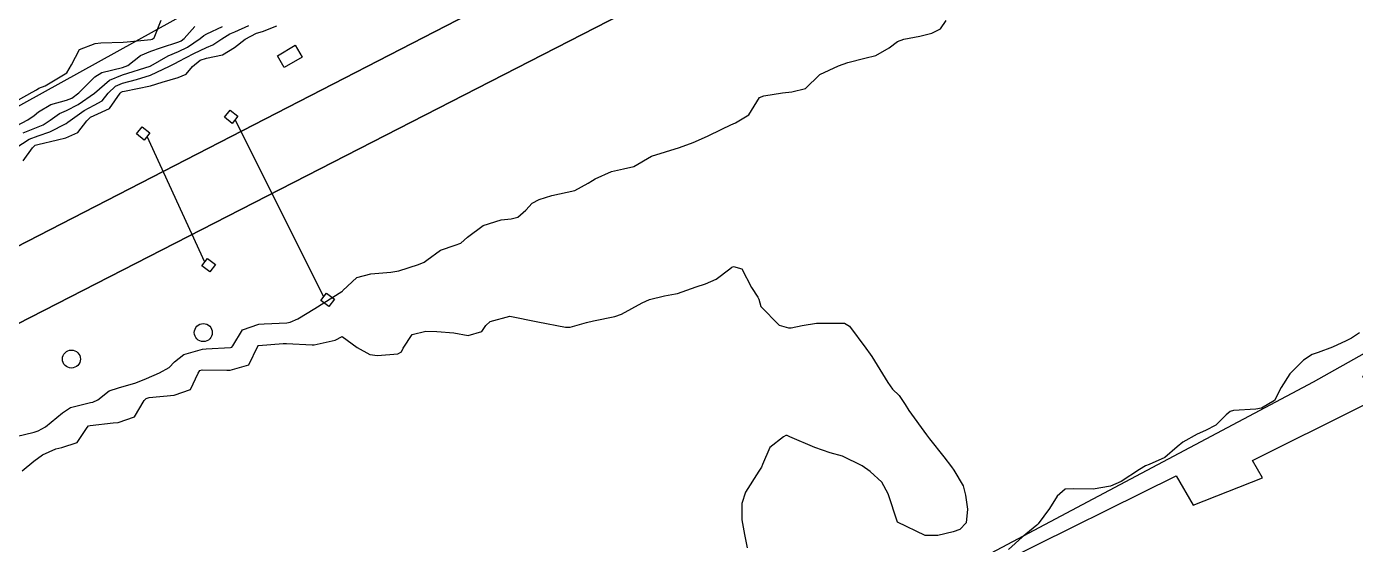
# Model space of a CAD drawing. Header units: metres. Extents: x 318500 to 325275, y 7408834 to 7428799.
# Drawn here: x 322861.2 to 322956.5, y 7418253.8 to 7418291 of the extents above; entities that cross this region are included whole.
import ezdxf

# ---------------------------------------------------------------- set-up
doc = ezdxf.new("R2010")
doc.units = ezdxf.units.M
doc.header["$MEASUREMENT"] = 0
for name, color, linetype in [('Armário', 45, 'Continuous'), ('Curvas de Nivel 1m', 11, 'Continuous'), ('Curvas de Nivel 5m', 15, 'Continuous'), ('Divisas', 45, 'Continuous'), ('Edificações', 30, 'Continuous'), ('Hidrografia', 140, 'Continuous'), ('Linha Férrea', 20, 'Continuous'), ('Postes', 20, 'Continuous'), ('Pórticos', 45, 'Continuous'), ('Vias Primárias', 230, 'Continuous')]:
    doc.layers.add(name, color=color, linetype=linetype)

msp = doc.modelspace()

# ---------------------------------------------------------------- linework, layer by layer
at = {"layer": 'Armário'}
msp.add_lwpolyline([(322879.19, 7418288.873), (322880.465, 7418289.622), (322880.96, 7418288.779), (322879.685, 7418288.031)], close=True, dxfattribs=at)
at = {"layer": 'Curvas de Nivel 1m', "flags": 128}
for points, elevation in [([(322860.438, 7418282.276), (322861.391, 7418282.895), (322862.023, 7418283.13), (322862.869, 7418283.406), (322864.037, 7418284.018), (322864.162, 7418284.105), (322864.318, 7418284.226), (322865.329, 7418284.933), (322866.057, 7418285.324), (322866.615, 7418285.641), (322867.058, 7418286.19), (322867.565, 7418286.695), (322868.077, 7418286.902), (322869.076, 7418287.161), (322870.083, 7418287.47), (322871.46, 7418288.129), (322871.868, 7418288.349), (322872.095, 7418288.457), (322873.192, 7418289.021), (322874.11, 7418289.459), (322874.556, 7418289.651), (322875.212, 7418290.084), (322875.768, 7418290.432), (322876.128, 7418290.588), (322877.151, 7418291.039)], 724), ([(322860.454, 7418261.559), (322861.744, 7418261.885), (322862.033, 7418261.968), (322862.55, 7418262.248), (322863.765, 7418263.262), (322864.359, 7418263.633), (322865.777, 7418263.999), (322865.945, 7418264.031), (322866.305, 7418264.195), (322867.131, 7418264.842), (322867.789, 7418265.046), (322869.033, 7418265.402), (322869.796, 7418265.721), (322870.74, 7418266.136), (322871.418, 7418266.514), (322871.812, 7418266.923), (322872.483, 7418267.45), (322873.826, 7418267.833), (322874.072, 7418267.85), (322875.828, 7418267.937), (322875.927, 7418267.97), (322875.985, 7418268.068), (322876.696, 7418269.209), (322877.854, 7418269.617), (322878.248, 7418269.642), (322879.855, 7418269.719), (322880.11, 7418269.762), (322880.648, 7418270.008), (322881.868, 7418270.744), (322883.811, 7418271.961), (322883.851, 7418271.99), (322883.881, 7418272.03), (322884.884, 7418272.962), (322885.899, 7418273.235), (322887.328, 7418273.345), (322887.903, 7418273.442), (322889.317, 7418273.889), (322889.721, 7418274.075), (322889.915, 7418274.221), (322890.881, 7418274.915), (322891.931, 7418275.275), (322892.36, 7418275.427), (322892.818, 7418275.847), (322893.949, 7418276.694), (322895.234, 7418277.092), (322895.954, 7418277.18), (322896.449, 7418277.301), (322897.022, 7418277.789), (322897.456, 7418278.297), (322897.972, 7418278.552), (322898.886, 7418278.857), (322899.98, 7418279.084), (322900.52, 7418279.204), (322901.478, 7418279.728), (322901.789, 7418279.927), (322901.995, 7418280.032), (322903.146, 7418280.566), (322904.006, 7418280.758), (322904.763, 7418280.934), (322906.02, 7418281.67), (322908.027, 7418282.294), (322909.009, 7418282.651), (322910.035, 7418283.096), (322911.074, 7418283.604), (322911.715, 7418283.925), (322912.047, 7418284.06), (322912.998, 7418284.638), (322913.573, 7418285.575), (322913.781, 7418285.866), (322914.076, 7418285.991), (322915.418, 7418286.212), (322916.081, 7418286.274), (322917.078, 7418286.532), (322918.073, 7418287.51), (322918.1, 7418287.533), (322919.448, 7418288.155), (322920.109, 7418288.39), (322921.335, 7418288.695), (322922.114, 7418288.886), (322923.083, 7418289.446), (322923.678, 7418289.886), (322924.129, 7418290.061), (322925.276, 7418290.276), (322926.136, 7418290.483), (322926.746, 7418290.796), (322927.161, 7418291.395)], 726), ([(322860.468, 7418283.841), (322861.298, 7418284.267), (322861.73, 7418284.578), (322862.049, 7418284.849), (322862.937, 7418285.367), (322864.062, 7418285.673), (322864.453, 7418285.835), (322864.948, 7418286.217), (322866.082, 7418287.362), (322866.602, 7418287.678), (322868.088, 7418288.027), (322868.469, 7418288.174), (322869.37, 7418288.892), (322870.106, 7418289.196), (322870.813, 7418289.435), (322872.116, 7418289.859), (322872.298, 7418289.938), (322872.499, 7418290.116), (322873.262, 7418290.979)], 722), ([(322860.623, 7418285.713), (322861.586, 7418286.265), (322861.908, 7418286.426), (322862.073, 7418286.541), (322862.528, 7418286.707), (322864.084, 7418287.644), (322864.426, 7418288.225), (322865.003, 7418289.32), (322866.113, 7418289.756), (322866.524, 7418289.786), (322868.115, 7418289.841), (322868.411, 7418289.88), (322870.118, 7418290.042), (322870.207, 7418290.061), (322870.353, 7418290.147), (322870.849, 7418291.429)], 721), ([(322860.944, 7418283.353), (322862.033, 7418283.781), (322862.379, 7418283.911), (322862.892, 7418284.247), (322863.557, 7418284.728), (322864.051, 7418284.949), (322864.89, 7418285.385), (322866.07, 7418286.184), (322867.143, 7418287.126), (322868.083, 7418287.509), (322870.065, 7418288.125), (322870.09, 7418288.136), (322870.118, 7418288.15), (322871.365, 7418288.867), (322872.106, 7418289.183), (322872.744, 7418289.481), (322873.647, 7418290.105), (322873.913, 7418290.312), (322874.125, 7418290.436), (322875.246, 7418290.97)], 723), ([(322860.874, 7418259.102), (322861.715, 7418259.805), (322862.349, 7418260.251), (322863.293, 7418260.67), (322863.728, 7418260.777), (322864.818, 7418261.129), (322865.537, 7418262.203), (322865.633, 7418262.321), (322865.752, 7418262.359), (322867.398, 7418262.541), (322867.756, 7418262.577), (322868.946, 7418262.979), (322869.631, 7418264.152), (322869.781, 7418264.291), (322869.992, 7418264.357), (322871.784, 7418264.518), (322872.956, 7418264.941), (322873.509, 7418266.103), (322873.618, 7418266.287), (322873.804, 7418266.341), (322875.554, 7418266.323), (322875.804, 7418266.318), (322877.147, 7418266.713), (322877.78, 7418268.041), (322877.797, 7418268.074), (322877.831, 7418268.085), (322879.612, 7418268.243), (322879.833, 7418268.241), (322881.684, 7418268.14), (322881.832, 7418268.134), (322883.344, 7418268.461), (322883.842, 7418268.746), (322884.922, 7418267.949), (322885.823, 7418267.454), (322886.378, 7418267.376), (322887.824, 7418267.495), (322888.088, 7418267.644), (322888.212, 7418267.904), (322888.85, 7418268.89), (322889.849, 7418269.116), (322890.619, 7418269.101), (322891.847, 7418268.997), (322892.881, 7418268.808), (322893.849, 7418269.082), (322894.151, 7418269.53), (322894.462, 7418269.821), (322895.864, 7418270.188), (322897.86, 7418269.78), (322899.855, 7418269.405), (322900.19, 7418269.41), (322901.356, 7418269.728), (322901.861, 7418269.857), (322903.404, 7418270.166), (322903.866, 7418270.33), (322905.355, 7418271.158), (322905.877, 7418271.393), (322906.955, 7418271.654), (322907.739, 7418271.786), (322907.883, 7418271.824), (322909.223, 7418272.294), (322909.893, 7418272.511), (322910.66, 7418272.847), (322911.64, 7418273.594), (322911.787, 7418273.717), (322911.913, 7418273.759), (322912.5, 7418273.581), (322913.209, 7418272.251), (322913.647, 7418271.563), (322913.717, 7418271.401), (322913.873, 7418270.876), (322915.181, 7418269.547), (322915.857, 7418269.354), (322916.038, 7418269.356), (322916.828, 7418269.525), (322917.862, 7418269.681), (322918.049, 7418269.694), (322919.862, 7418269.699), (322920.218, 7418269.476), (322921.401, 7418267.9), (322921.715, 7418267.461), (322921.828, 7418267.296), (322922.98, 7418265.442), (322923.322, 7418264.964), (322923.791, 7418264.492), (322924.221, 7418263.86), (322924.475, 7418263.42), (322925.754, 7418261.68), (322925.98, 7418261.398), (322927.006, 7418260.112), (322927.55, 7418259.382), (322927.718, 7418259.153), (322928.373, 7418258.036), (322928.558, 7418257.367), (322928.697, 7418256.353), (322928.594, 7418255.366), (322928.139, 7418254.896), (322927.66, 7418254.734), (322926.573, 7418254.474), (322925.656, 7418254.452), (322923.67, 7418255.43), (322923.014, 7418257.44), (322922.541, 7418258.281), (322921.716, 7418259.045), (322921.129, 7418259.466), (322919.73, 7418260.141), (322918.844, 7418260.383), (322917.739, 7418260.768), (322915.942, 7418261.537), (322915.751, 7418261.63), (322915.658, 7418261.635), (322915.484, 7418261.543), (322914.509, 7418260.782), (322913.978, 7418259.557), (322913.909, 7418259.368), (322913.715, 7418259.079), (322912.77, 7418257.574), (322912.517, 7418256.748), (322912.517, 7418255.577), (322912.695, 7418254.534), (322912.888, 7418253.571)], 727), ([(322956.818, 7418268.996), (322956.236, 7418268.623), (322955.851, 7418268.431), (322954.886, 7418267.978), (322953.838, 7418267.596), (322953.417, 7418267.455), (322952.788, 7418267.046), (322951.82, 7418266.068), (322951.188, 7418265.069), (322950.727, 7418264.145), (322949.788, 7418263.598), (322949.367, 7418263.514), (322947.785, 7418263.419), (322947.538, 7418263.36), (322947.24, 7418263.118), (322946.517, 7418262.381), (322945.763, 7418261.993), (322945.166, 7418261.742), (322944.149, 7418261.164), (322943.745, 7418260.823), (322942.856, 7418260.051), (322941.725, 7418259.554), (322941.469, 7418259.449), (322941.029, 7418259.2), (322939.711, 7418258.33), (322938.942, 7418257.993), (322937.706, 7418257.797), (322936.265, 7418257.821), (322935.705, 7418257.774), (322935.137, 7418257.278), (322934.582, 7418256.391), (322933.76, 7418255.299), (322933.72, 7418255.249), (322933.669, 7418255.207), (322932.616, 7418254.35), (322931.642, 7418253.47)], 726)]:
    msp.add_lwpolyline(points, dxfattribs=dict(at, elevation=elevation))
at = {"layer": 'Curvas de Nivel 5m', "elevation": 725, "flags": 128}
msp.add_lwpolyline([(322860.946, 7418281.325), (322861.614, 7418282.264), (322861.824, 7418282.451), (322862.014, 7418282.515), (322863.427, 7418282.831), (322864.021, 7418282.987), (322864.882, 7418283.363), (322865.508, 7418284.208), (322865.773, 7418284.475), (322866.046, 7418284.593), (322867.149, 7418285.094), (322867.911, 7418286.182), (322867.986, 7418286.266), (322868.071, 7418286.3), (322868.226, 7418286.333), (322870.076, 7418286.702), (322870.915, 7418286.974), (322872.082, 7418287.315), (322872.646, 7418287.552), (322873.105, 7418288.11), (322873.658, 7418288.543), (322874.099, 7418288.694), (322875.247, 7418288.938), (322876.111, 7418289.473), (322876.879, 7418290.059), (322877.694, 7418290.479), (322878.129, 7418290.618), (322879.159, 7418291.005)], dxfattribs=at)
at = {"layer": 'Divisas'}
msp.add_lwpolyline([(322811.526, 7418196.958), (322811.526, 7418194.194), (322812.847, 7418192.592), (322832.472, 7418202.958), (322866.152, 7418219.614), (322908.436, 7418241.552), (322953.507, 7418265.491), (322981.415, 7418281.161), (322995.355, 7418290.218), (322979.542, 7418312.637), (322996.674, 7418331.556), (323000.871, 7418335.252), (323018.915, 7418351.347), (323068.854, 7418398.244), (323090.184, 7418423.493), (323111.227, 7418450.776), (323141.323, 7418496.984), (323143.689, 7418496.889)], dxfattribs=at)
at = {"layer": 'Edificações'}
msp.add_lwpolyline([(322931.304, 7418252.628), (322943.654, 7418258.738), (322944.893, 7418256.644), (322949.849, 7418258.595), (322949.134, 7418259.833), (322956.854, 7418263.688), (322958.017, 7418264.269), (322957.055, 7418265.89), (322961.383, 7418268.381), (322972.999, 7418245.907)], dxfattribs=at)
at = {"layer": 'Hidrografia'}
msp.add_lwpolyline([(322856.951, 7418283.25), (322874.396, 7418292.897), (322891.34, 7418302.133), (322920.423, 7418317.672), (322939.539, 7418329.083), (322948.76, 7418335.373), (322962.196, 7418344.58), (322971.596, 7418352.257), (322979.75, 7418359.726, 0.017485), (322986.043, 7418365.909, -0.018582), (322992.438, 7418372.164), (322994.606, 7418374.566), (322999.281, 7418379.896), (323002.898, 7418384.389), (323006.385, 7418388.587), (323010.398, 7418393.652), (323015.274, 7418400.302)], format="xyb", dxfattribs=at)
at = {"layer": 'Linha Férrea'}
for points in [[(323316.211, 7418903.384), (323295.96, 7418857.357), (323255.659, 7418767.115), (323232.006, 7418717.903), (323140.483, 7418539.697, -0.015254), (323123.008, 7418508.231, -0.061006), (323056.396, 7418409.178, -0.093744), (322932.678, 7418312.342), (322756.559, 7418221.684), (322577.423, 7418127.211, 0.021826), (322500.355, 7418082.325, 0.036627), (322429.661, 7418027.862, 0.080354), (322310.742, 7417877.678), (322269.066, 7417801.216), (322233.98, 7417737.989, -0.002223), (322154.866, 7417593.007)], [(322154.866, 7417593.007, 0.002223), (322233.98, 7417737.989), (322269.066, 7417801.216), (322310.742, 7417877.678, -0.080354), (322429.661, 7418027.862, -0.036627), (322500.355, 7418082.325, -0.021826), (322577.423, 7418127.211), (322756.559, 7418221.684), (322932.678, 7418312.342, 0.093744), (323056.396, 7418409.178, 0.061006), (323123.008, 7418508.231, 0.015254), (323140.483, 7418539.697), (323232.006, 7418717.903), (323255.659, 7418767.115), (323295.96, 7418857.357), (323316.211, 7418903.384)], [(323318.171, 7418898.232), (323303.703, 7418864.835, 0.016709), (323274.177, 7418784.716, -0.035367), (323251.304, 7418730.96), (323150.802, 7418532.231, -0.11004), (322987.223, 7418339.833, -0.043194), (322935.017, 7418307.812), (322758.729, 7418217.454), (322579.685, 7418123.414, 0.015591), (322512.526, 7418085.272, 0.028884), (322446.677, 7418037.336, 0.09114), (322311.042, 7417869.936), (322250.355, 7417758.079, 0.01377), (322231.115, 7417719.375, -0.006143), (322196.377, 7417647.065, -0.005702), (322169.668, 7417596.023)], [(322169.668, 7417596.023, 0.005702), (322196.377, 7417647.065, 0.006143), (322231.115, 7417719.375, -0.01377), (322250.355, 7417758.079), (322311.042, 7417869.936, -0.09114), (322446.677, 7418037.336, -0.028884), (322512.526, 7418085.272, -0.015591), (322579.685, 7418123.414), (322758.729, 7418217.454), (322935.017, 7418307.812, 0.043194), (322987.223, 7418339.833, 0.11004), (323150.802, 7418532.231), (323251.304, 7418730.96, 0.035367), (323274.177, 7418784.716, -0.016709), (323303.703, 7418864.835), (323318.171, 7418898.232)]]:
    msp.add_lwpolyline(points, format="xyb", dxfattribs=at)
at = {"layer": 'Postes'}
for centre in [(322873.875, 7418269.017), (322864.415, 7418267.118)]:
    msp.add_circle(centre, 0.645, dxfattribs=at)
at = {"layer": 'Pórticos'}
for points in [[(322875.791, 7418284.975), (322876.356, 7418284.533), (322875.95, 7418284.013), (322875.385, 7418284.454)], [(322869.485, 7418283.781), (322870.05, 7418283.339), (322869.644, 7418282.819), (322869.079, 7418283.26)], [(322874.176, 7418274.329), (322874.741, 7418273.888), (322874.335, 7418273.367), (322873.77, 7418273.809)], [(322882.719, 7418271.844), (322883.285, 7418271.403), (322882.878, 7418270.882), (322882.313, 7418271.324)]]:
    msp.add_lwpolyline(points, close=True, dxfattribs=at)
for points in [[(322882.516, 7418271.584), (322876.153, 7418284.273)], [(322873.973, 7418274.069), (322869.847, 7418283.079)]]:
    msp.add_lwpolyline(points, dxfattribs=at)
at = {"layer": 'Vias Primárias'}
for points in [[(323715.644, 7420145.548, 0), (323709.04, 7420132.939)], [(323831.088, 7420001.787, 0), (323833.844, 7420008.443, 0.220888)], [(322871.755, 7418055.651, 0.000002), (322880.943, 7418048.886, -0.018146)]]:
    msp.add_lwpolyline(points, format="xyb", dxfattribs=at)

doc.saveas('drawing.dxf')
